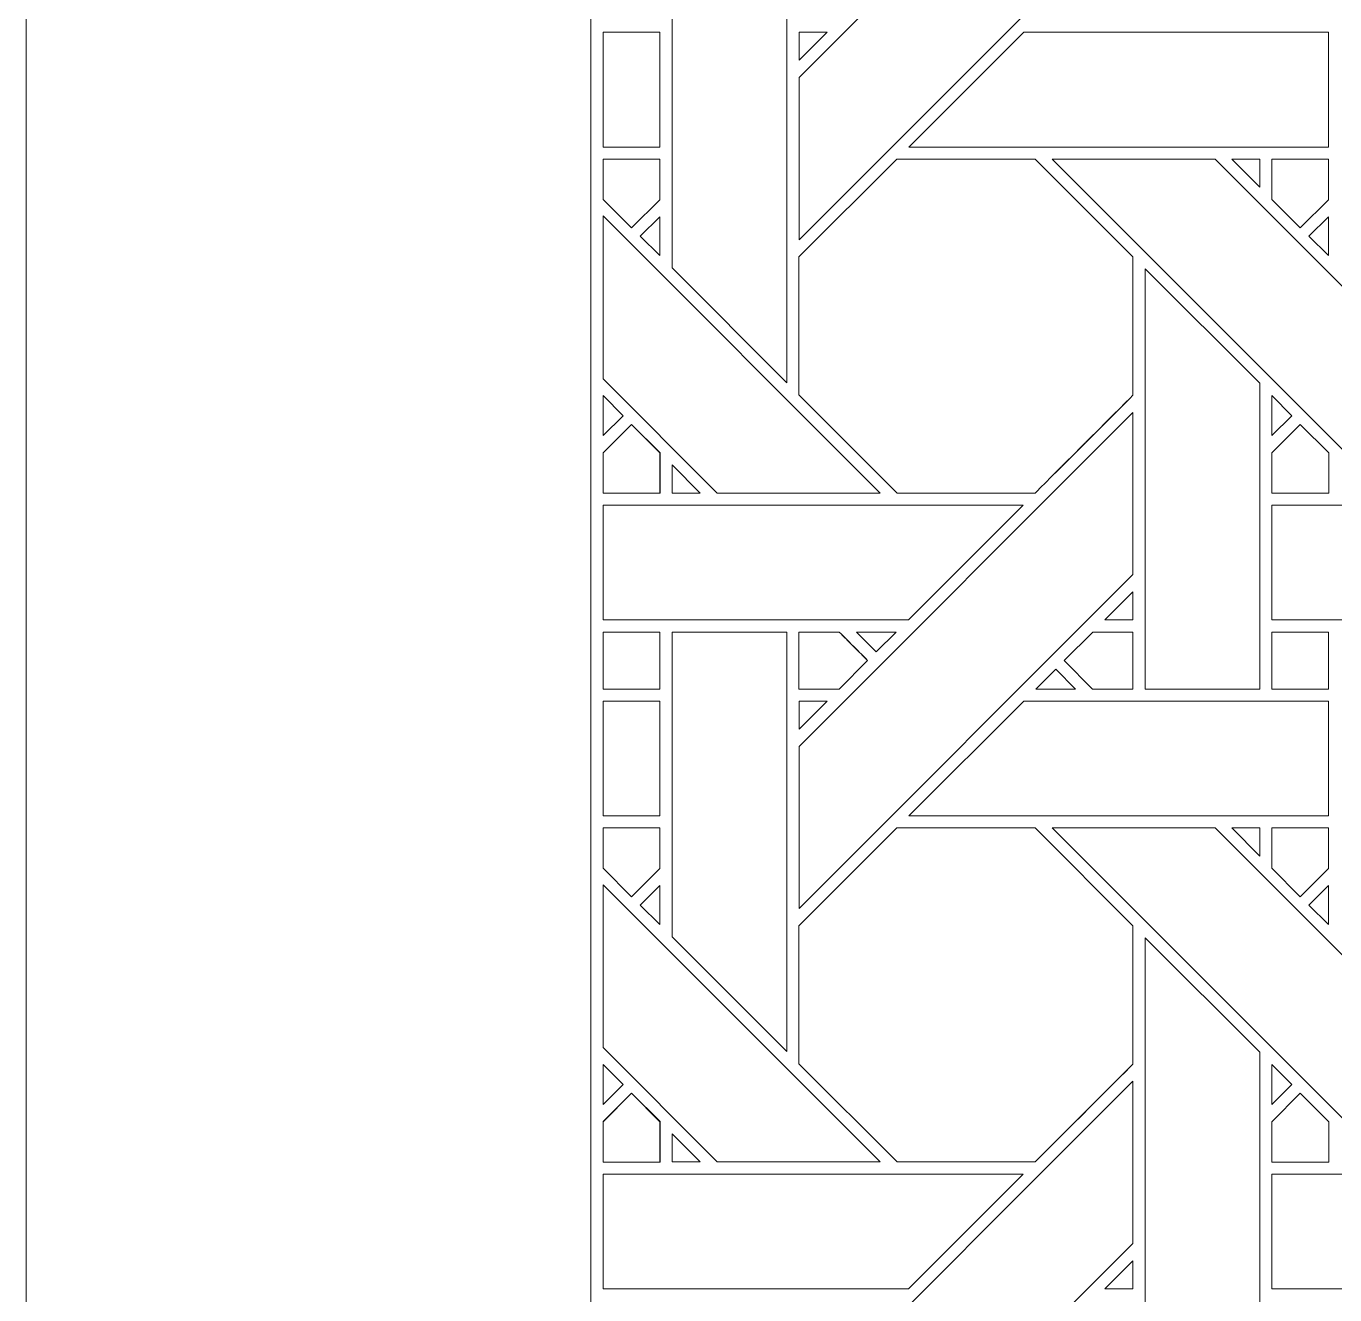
# Model space of a CAD drawing. Header units: inches. Extents: x 4.9 to 19.9, y 1.6 to 16.6.
# Drawn here: x 4.883 to 6.739, y 5.349 to 7.148 of the extents above; entities that cross this region are included whole.
import ezdxf

# ---------------------------------------------------------------- set-up
doc = ezdxf.new("R2010")
doc.units = ezdxf.units.IN
doc.header["$MEASUREMENT"] = 0
doc.layers.add('Design', color=7, linetype='Continuous', lineweight=0)

msp = doc.modelspace()

# ---------------------------------------------------------------- linework, layer by layer
at = {"layer": 'Design'}
for points, knots in [([(4.8829, 16.5948), (4.8829, 16.5948), (4.8829, 1.5948), (4.8829, 1.5948), (4.8829, 1.5948), (19.8829, 1.5948), (19.8829, 1.5948), (19.8829, 1.5948), (19.8829, 16.5948), (19.8829, 16.5948), (19.8829, 16.5948), (4.8829, 16.5948), (4.8829, 16.5948)], [0, 0, 0, 0, 1, 1, 1, 2, 2, 2, 3, 3, 3, 4, 4, 4, 4]), ([(5.684, 15.7937), (5.684, 15.7937), (5.684, 2.3959), (5.684, 2.3959), (5.684, 2.3959), (19.0818, 2.3959), (19.0818, 2.3959), (19.0818, 2.3959), (19.0818, 15.7937), (19.0818, 15.7937), (19.0818, 15.7937), (5.684, 15.7937), (5.684, 15.7937)], [0, 0, 0, 0, 1, 1, 1, 2, 2, 2, 3, 3, 3, 4, 4, 4, 4]), ([(5.9793, 7.0756), (5.9793, 7.0756), (6.453, 7.5492), (6.453, 7.5492), (6.453, 7.5492), (6.453, 7.3192), (6.453, 7.3192), (6.453, 7.3192), (5.9793, 6.8455), (5.9793, 6.8455), (5.9793, 6.8455), (5.9793, 7.0756), (5.9793, 7.0756)], [0, 0, 0, 0, 1, 1, 1, 2, 2, 2, 3, 3, 3, 4, 4, 4, 4]), ([(5.9622, 7.2377), (5.9622, 7.2377), (5.9622, 6.6426), (5.9622, 6.6426), (5.9622, 6.6426), (5.7992, 6.8055), (5.7992, 6.8055), (5.7992, 6.8055), (5.7992, 7.2377), (5.7992, 7.2377), (5.7992, 7.2377), (5.9622, 7.2377), (5.9622, 7.2377)], [0, 0, 0, 0, 1, 1, 1, 2, 2, 2, 3, 3, 3, 4, 4, 4, 4]), ([(5.7817, 7.1398), (5.7817, 7.1398), (5.7817, 6.977), (5.7817, 6.977), (5.7817, 6.977), (5.7013, 6.977), (5.7013, 6.977), (5.7013, 6.977), (5.7013, 7.1398), (5.7013, 7.1398), (5.7013, 7.1398), (5.7817, 7.1398), (5.7817, 7.1398)], [0, 0, 0, 0, 1, 1, 1, 2, 2, 2, 3, 3, 3, 4, 4, 4, 4]), ([(6.0191, 7.1398), (6.0191, 7.1398), (5.9793, 7.1), (5.9793, 7.1), (5.9793, 7.1), (5.9793, 7.1398), (5.9793, 7.1398), (5.9793, 7.1398), (6.0191, 7.1398), (6.0191, 7.1398)], [0, 0, 0, 0, 1, 1, 1, 2, 2, 2, 3, 3, 3, 3]), ([(6.298, 7.1398), (6.298, 7.1398), (6.7304, 7.1398), (6.7304, 7.1398), (6.7304, 7.1398), (6.7304, 6.977), (6.7304, 6.977), (6.7304, 6.977), (6.1351, 6.977), (6.1351, 6.977), (6.1351, 6.977), (6.298, 7.1398), (6.298, 7.1398)], [0, 0, 0, 0, 1, 1, 1, 2, 2, 2, 3, 3, 3, 4, 4, 4, 4]), ([(5.7816, 6.9599), (5.7816, 6.9599), (5.7816, 6.9023), (5.7816, 6.9023), (5.7816, 6.9023), (5.7416, 6.8623), (5.7416, 6.8623), (5.7416, 6.8623), (5.7014, 6.9027), (5.7014, 6.9027), (5.7014, 6.9027), (5.7014, 6.9599), (5.7014, 6.9599), (5.7014, 6.9599), (5.7816, 6.9599), (5.7816, 6.9599)], [0, 0, 0, 0, 1, 1, 1, 2, 2, 2, 3, 3, 3, 4, 4, 4, 5, 5, 5, 5]), ([(5.7418, 6.8623), (5.7418, 6.8623), (5.7014, 6.9027), (5.7014, 6.9027), (5.7014, 6.9027), (5.7014, 6.9599), (5.7014, 6.9599), (5.7014, 6.9599), (5.7816, 6.9599), (5.7816, 6.9599), (5.7816, 6.9599), (5.7816, 6.9023), (5.7816, 6.9023), (5.7816, 6.9023), (5.7418, 6.8623), (5.7418, 6.8623)], [0, 0, 0, 0, 1, 1, 1, 2, 2, 2, 3, 3, 3, 4, 4, 4, 5, 5, 5, 5]), ([(6.3142, 6.4862), (6.3142, 6.4862), (6.1185, 6.4862), (6.1185, 6.4862), (6.1185, 6.4862), (5.9792, 6.6255), (5.9792, 6.6255), (5.9792, 6.6255), (5.9792, 6.8211), (5.9792, 6.8211), (5.9792, 6.8211), (6.1179, 6.9598), (6.1179, 6.9598), (6.1179, 6.9598), (6.3142, 6.9598), (6.3142, 6.9598), (6.3142, 6.9598), (6.4529, 6.8211), (6.4529, 6.8211), (6.4529, 6.8211), (6.4529, 6.6249), (6.4529, 6.6249), (6.4351, 6.607), (6.3232, 6.4952), (6.3142, 6.4862)], [0, 0, 0, 0, 1, 1, 1, 2, 2, 2, 3, 3, 3, 4, 4, 4, 5, 5, 5, 6, 6, 6, 7, 7, 7, 8, 8, 8, 8]), ([(5.9792, 6.8211), (5.9792, 6.8211), (6.1179, 6.9598), (6.1179, 6.9598), (6.1179, 6.9598), (6.3142, 6.9598), (6.3142, 6.9598), (6.3142, 6.9598), (6.4529, 6.8211), (6.4529, 6.8211), (6.4529, 6.8211), (6.4529, 6.6249), (6.4529, 6.6249), (6.4349, 6.6067), (6.323, 6.495), (6.3142, 6.4862), (6.3142, 6.4862), (6.1185, 6.4862), (6.1185, 6.4862), (6.1185, 6.4862), (5.9792, 6.6255), (5.9792, 6.6255), (5.9792, 6.6255), (5.9792, 6.8211), (5.9792, 6.8211)], [0, 0, 0, 0, 1, 1, 1, 2, 2, 2, 3, 3, 3, 4, 4, 4, 5, 5, 5, 6, 6, 6, 7, 7, 7, 8, 8, 8, 8]), ([(6.5694, 6.9599), (6.5694, 6.9599), (7.043, 6.4862), (7.043, 6.4862), (7.043, 6.4862), (6.812, 6.4862), (6.812, 6.4862), (6.812, 6.4862), (6.3385, 6.9599), (6.3385, 6.9599), (6.3385, 6.9599), (6.5694, 6.9599), (6.5694, 6.9599)], [0, 0, 0, 0, 1, 1, 1, 2, 2, 2, 3, 3, 3, 4, 4, 4, 4]), ([(6.633, 6.9599), (6.633, 6.9599), (6.633, 6.92), (6.633, 6.92), (6.633, 6.92), (6.5935, 6.9599), (6.5935, 6.9599), (6.5935, 6.9599), (6.633, 6.9599), (6.633, 6.9599)], [0, 0, 0, 0, 1, 1, 1, 2, 2, 2, 3, 3, 3, 3]), ([(6.6501, 6.9027), (6.6501, 6.9027), (6.6501, 6.9599), (6.6501, 6.9599), (6.6501, 6.9599), (6.7304, 6.9599), (6.7304, 6.9599), (6.7304, 6.9599), (6.7304, 6.9023), (6.7304, 6.9023), (6.7304, 6.9023), (6.6904, 6.8623), (6.6904, 6.8623), (6.6904, 6.8623), (6.6501, 6.9027), (6.6501, 6.9027)], [0, 0, 0, 0, 1, 1, 1, 2, 2, 2, 3, 3, 3, 4, 4, 4, 5, 5, 5, 5]), ([(6.6904, 6.8623), (6.6904, 6.8623), (6.6501, 6.9027), (6.6501, 6.9027), (6.6501, 6.9027), (6.6501, 6.9599), (6.6501, 6.9599), (6.6501, 6.9599), (6.7304, 6.9599), (6.7304, 6.9599), (6.7304, 6.9599), (6.7304, 6.9023), (6.7304, 6.9023), (6.7304, 6.9023), (6.6904, 6.8623), (6.6904, 6.8623)], [0, 0, 0, 0, 1, 1, 1, 2, 2, 2, 3, 3, 3, 4, 4, 4, 5, 5, 5, 5]), ([(5.7013, 6.8792), (5.7013, 6.8792), (6.0943, 6.4862), (6.0943, 6.4862), (6.0943, 6.4862), (5.8633, 6.4862), (5.8633, 6.4862), (5.8633, 6.4862), (5.7013, 6.6482), (5.7013, 6.6482), (5.7013, 6.6482), (5.7013, 6.8792), (5.7013, 6.8792)], [0, 0, 0, 0, 1, 1, 1, 2, 2, 2, 3, 3, 3, 4, 4, 4, 4]), ([(5.7817, 6.878), (5.7817, 6.878), (5.7817, 6.8229), (5.7817, 6.8229), (5.7817, 6.8229), (5.7539, 6.8503), (5.7539, 6.8503), (5.7539, 6.8503), (5.7817, 6.878), (5.7817, 6.878)], [0, 0, 0, 0, 1, 1, 1, 2, 2, 2, 3, 3, 3, 3]), ([(6.7304, 6.878), (6.7304, 6.878), (6.7304, 6.8229), (6.7304, 6.8229), (6.7304, 6.8229), (6.7027, 6.8503), (6.7027, 6.8503), (6.7027, 6.8503), (6.7304, 6.878), (6.7304, 6.878)], [0, 0, 0, 0, 1, 1, 1, 2, 2, 2, 3, 3, 3, 3]), ([(6.6329, 6.6419), (6.6329, 6.6419), (6.6329, 6.2082), (6.6329, 6.2082), (6.6329, 6.2082), (6.4701, 6.2082), (6.4701, 6.2082), (6.4701, 6.2082), (6.4701, 6.8041), (6.4701, 6.8041), (6.4701, 6.8041), (6.6329, 6.6419), (6.6329, 6.6419)], [0, 0, 0, 0, 1, 1, 1, 2, 2, 2, 3, 3, 3, 4, 4, 4, 4]), ([(5.7015, 6.5677), (5.7015, 6.5677), (5.7015, 6.6244), (5.7015, 6.6244), (5.7015, 6.6244), (5.7296, 6.5958), (5.7296, 6.5958), (5.7296, 6.5958), (5.7015, 6.5677), (5.7015, 6.5677)], [0, 0, 0, 0, 1, 1, 1, 2, 2, 2, 3, 3, 3, 3]), ([(6.6502, 6.5677), (6.6502, 6.5677), (6.6502, 6.6244), (6.6502, 6.6244), (6.6502, 6.6244), (6.6784, 6.5958), (6.6784, 6.5958), (6.6784, 6.5958), (6.6502, 6.5677), (6.6502, 6.5677)], [0, 0, 0, 0, 1, 1, 1, 2, 2, 2, 3, 3, 3, 3]), ([(5.9793, 6.1269), (5.9793, 6.1269), (6.453, 6.6005), (6.453, 6.6005), (6.453, 6.6005), (6.453, 6.3705), (6.453, 6.3705), (6.453, 6.3705), (5.9793, 5.8968), (5.9793, 5.8968), (5.9793, 5.8968), (5.9793, 6.1269), (5.9793, 6.1269)], [0, 0, 0, 0, 1, 1, 1, 2, 2, 2, 3, 3, 3, 4, 4, 4, 4]), ([(5.7013, 6.486), (5.7013, 6.486), (5.7013, 6.5433), (5.7013, 6.5433), (5.7013, 6.5433), (5.7416, 6.5836), (5.7416, 6.5836), (5.7416, 6.5836), (5.782, 6.5433), (5.782, 6.5433), (5.782, 6.5433), (5.782, 6.486), (5.782, 6.486), (5.782, 6.486), (5.7013, 6.486), (5.7013, 6.486)], [0, 0, 0, 0, 1, 1, 1, 2, 2, 2, 3, 3, 3, 4, 4, 4, 5, 5, 5, 5]), ([(5.7418, 6.5836), (5.7418, 6.5836), (5.7821, 6.5433), (5.7821, 6.5433), (5.7821, 6.5433), (5.7821, 6.486), (5.7821, 6.486), (5.7821, 6.486), (5.7015, 6.486), (5.7015, 6.486), (5.7015, 6.486), (5.7015, 6.5433), (5.7015, 6.5433), (5.7015, 6.5433), (5.7418, 6.5836), (5.7418, 6.5836)], [0, 0, 0, 0, 1, 1, 1, 2, 2, 2, 3, 3, 3, 4, 4, 4, 5, 5, 5, 5]), ([(6.6501, 6.486), (6.6501, 6.486), (6.6501, 6.5433), (6.6501, 6.5433), (6.6501, 6.5433), (6.6904, 6.5836), (6.6904, 6.5836), (6.6904, 6.5836), (6.7308, 6.5433), (6.7308, 6.5433), (6.7308, 6.5433), (6.7308, 6.486), (6.7308, 6.486), (6.7308, 6.486), (6.6501, 6.486), (6.6501, 6.486)], [0, 0, 0, 0, 1, 1, 1, 2, 2, 2, 3, 3, 3, 4, 4, 4, 5, 5, 5, 5]), ([(6.6565, 6.5496), (6.6565, 6.5496), (6.6904, 6.5836), (6.6904, 6.5836), (6.6904, 6.5836), (6.7308, 6.5433), (6.7308, 6.5433), (6.7308, 6.5433), (6.7308, 6.486), (6.7308, 6.486), (6.7308, 6.486), (6.6501, 6.486), (6.6501, 6.486), (6.6501, 6.486), (6.6501, 6.5433), (6.6501, 6.5433), (6.6501, 6.5433), (6.6565, 6.5496), (6.6565, 6.5496)], [0, 0, 0, 0, 1, 1, 1, 2, 2, 2, 3, 3, 3, 4, 4, 4, 5, 5, 5, 6, 6, 6, 6]), ([(5.7994, 6.4862), (5.7994, 6.4862), (5.7994, 6.526), (5.7994, 6.526), (5.7994, 6.526), (5.8391, 6.4862), (5.8391, 6.4862), (5.8391, 6.4862), (5.7994, 6.4862), (5.7994, 6.4862)], [0, 0, 0, 0, 1, 1, 1, 2, 2, 2, 3, 3, 3, 3]), ([(5.7015, 6.3063), (5.7015, 6.3063), (5.7015, 6.469), (5.7015, 6.469), (5.7015, 6.469), (6.2972, 6.469), (6.2972, 6.469), (6.2972, 6.469), (6.1344, 6.3063), (6.1344, 6.3063), (6.1344, 6.3063), (5.7015, 6.3063), (5.7015, 6.3063)], [0, 0, 0, 0, 1, 1, 1, 2, 2, 2, 3, 3, 3, 4, 4, 4, 4]), ([(6.6502, 6.3063), (6.6502, 6.3063), (6.6502, 6.469), (6.6502, 6.469), (6.6502, 6.469), (7.2459, 6.469), (7.2459, 6.469), (7.2459, 6.469), (7.0832, 6.3063), (7.0832, 6.3063), (7.0832, 6.3063), (6.6502, 6.3063), (6.6502, 6.3063)], [0, 0, 0, 0, 1, 1, 1, 2, 2, 2, 3, 3, 3, 4, 4, 4, 4]), ([(6.4132, 6.3063), (6.4132, 6.3063), (6.453, 6.3461), (6.453, 6.3461), (6.453, 6.3461), (6.453, 6.3063), (6.453, 6.3063), (6.453, 6.3063), (6.4132, 6.3063), (6.4132, 6.3063)], [0, 0, 0, 0, 1, 1, 1, 2, 2, 2, 3, 3, 3, 3]), ([(5.7014, 6.2082), (5.7014, 6.2082), (5.7014, 6.289), (5.7014, 6.289), (5.7014, 6.289), (5.7816, 6.289), (5.7816, 6.289), (5.7816, 6.289), (5.7816, 6.2082), (5.7816, 6.2082), (5.7816, 6.2082), (5.7014, 6.2082), (5.7014, 6.2082)], [0, 0, 0, 0, 1, 1, 1, 2, 2, 2, 3, 3, 3, 4, 4, 4, 4]), ([(5.7816, 6.289), (5.7816, 6.289), (5.7816, 6.2082), (5.7816, 6.2082), (5.7816, 6.2082), (5.7014, 6.2082), (5.7014, 6.2082), (5.7014, 6.2082), (5.7014, 6.289), (5.7014, 6.289), (5.7014, 6.289), (5.7816, 6.289), (5.7816, 6.289)], [0, 0, 0, 0, 1, 1, 1, 2, 2, 2, 3, 3, 3, 4, 4, 4, 4]), ([(5.9622, 6.289), (5.9622, 6.289), (5.9622, 5.6939), (5.9622, 5.6939), (5.9622, 5.6939), (5.7992, 5.8568), (5.7992, 5.8568), (5.7992, 5.8568), (5.7992, 6.289), (5.7992, 6.289), (5.7992, 6.289), (5.9622, 6.289), (5.9622, 6.289)], [0, 0, 0, 0, 1, 1, 1, 2, 2, 2, 3, 3, 3, 4, 4, 4, 4]), ([(5.9792, 6.2082), (5.9792, 6.2082), (5.9792, 6.289), (5.9792, 6.289), (5.9792, 6.289), (6.0363, 6.289), (6.0363, 6.289), (6.0414, 6.2839), (6.0722, 6.2531), (6.0766, 6.2486), (6.0766, 6.2486), (6.0362, 6.2082), (6.0362, 6.2082), (6.0362, 6.2082), (5.9792, 6.2082), (5.9792, 6.2082)], [0, 0, 0, 0, 1, 1, 1, 2, 2, 2, 3, 3, 3, 4, 4, 4, 5, 5, 5, 5]), ([(6.0608, 6.2645), (6.0668, 6.2586), (6.0725, 6.2528), (6.0766, 6.2486), (6.0766, 6.2486), (6.0362, 6.2082), (6.0362, 6.2082), (6.0362, 6.2082), (5.9792, 6.2082), (5.9792, 6.2082), (5.9792, 6.2082), (5.9792, 6.289), (5.9792, 6.289), (5.9792, 6.289), (6.0363, 6.289), (6.0363, 6.289), (6.0417, 6.2837), (6.0516, 6.2738), (6.0608, 6.2645)], [0, 0, 0, 0, 1, 1, 1, 2, 2, 2, 3, 3, 3, 4, 4, 4, 5, 5, 5, 6, 6, 6, 6]), ([(6.0607, 6.289), (6.0607, 6.289), (6.1172, 6.289), (6.1172, 6.289), (6.1172, 6.289), (6.0889, 6.2608), (6.0889, 6.2608), (6.0889, 6.2608), (6.0607, 6.289), (6.0607, 6.289)], [0, 0, 0, 0, 1, 1, 1, 2, 2, 2, 3, 3, 3, 3]), ([(6.3958, 6.2082), (6.3958, 6.2082), (6.3554, 6.2486), (6.3554, 6.2486), (6.3554, 6.2486), (6.3959, 6.289), (6.3959, 6.289), (6.3959, 6.289), (6.4529, 6.289), (6.4529, 6.289), (6.4529, 6.289), (6.4529, 6.2082), (6.4529, 6.2082), (6.4529, 6.2082), (6.3958, 6.2082), (6.3958, 6.2082)], [0, 0, 0, 0, 1, 1, 1, 2, 2, 2, 3, 3, 3, 4, 4, 4, 5, 5, 5, 5]), ([(6.3554, 6.2486), (6.3554, 6.2486), (6.3959, 6.289), (6.3959, 6.289), (6.3959, 6.289), (6.4529, 6.289), (6.4529, 6.289), (6.4529, 6.289), (6.4529, 6.2082), (6.4529, 6.2082), (6.4529, 6.2082), (6.3958, 6.2082), (6.3958, 6.2082), (6.3958, 6.2082), (6.3554, 6.2486), (6.3554, 6.2486)], [0, 0, 0, 0, 1, 1, 1, 2, 2, 2, 3, 3, 3, 4, 4, 4, 5, 5, 5, 5]), ([(6.6501, 6.2082), (6.6501, 6.2082), (6.6501, 6.289), (6.6501, 6.289), (6.6501, 6.289), (6.7304, 6.289), (6.7304, 6.289), (6.7304, 6.289), (6.7304, 6.2082), (6.7304, 6.2082), (6.7304, 6.2082), (6.6501, 6.2082), (6.6501, 6.2082)], [0, 0, 0, 0, 1, 1, 1, 2, 2, 2, 3, 3, 3, 4, 4, 4, 4]), ([(6.7304, 6.289), (6.7304, 6.289), (6.7304, 6.2082), (6.7304, 6.2082), (6.7304, 6.2082), (6.6501, 6.2082), (6.6501, 6.2082), (6.6501, 6.2082), (6.6501, 6.289), (6.6501, 6.289), (6.6501, 6.289), (6.7304, 6.289), (6.7304, 6.289)], [0, 0, 0, 0, 1, 1, 1, 2, 2, 2, 3, 3, 3, 4, 4, 4, 4]), ([(6.3716, 6.2082), (6.3716, 6.2082), (6.3151, 6.2082), (6.3151, 6.2082), (6.3151, 6.2082), (6.3434, 6.2365), (6.3434, 6.2365), (6.3434, 6.2365), (6.3716, 6.2082), (6.3716, 6.2082)], [0, 0, 0, 0, 1, 1, 1, 2, 2, 2, 3, 3, 3, 3]), ([(5.7817, 6.1911), (5.7817, 6.1911), (5.7817, 6.0283), (5.7817, 6.0283), (5.7817, 6.0283), (5.7013, 6.0283), (5.7013, 6.0283), (5.7013, 6.0283), (5.7013, 6.1911), (5.7013, 6.1911), (5.7013, 6.1911), (5.7817, 6.1911), (5.7817, 6.1911)], [0, 0, 0, 0, 1, 1, 1, 2, 2, 2, 3, 3, 3, 4, 4, 4, 4]), ([(6.0191, 6.1911), (6.0191, 6.1911), (5.9793, 6.1513), (5.9793, 6.1513), (5.9793, 6.1513), (5.9793, 6.1911), (5.9793, 6.1911), (5.9793, 6.1911), (6.0191, 6.1911), (6.0191, 6.1911)], [0, 0, 0, 0, 1, 1, 1, 2, 2, 2, 3, 3, 3, 3]), ([(6.298, 6.1911), (6.298, 6.1911), (6.7304, 6.1911), (6.7304, 6.1911), (6.7304, 6.1911), (6.7304, 6.0283), (6.7304, 6.0283), (6.7304, 6.0283), (6.1351, 6.0283), (6.1351, 6.0283), (6.1351, 6.0283), (6.298, 6.1911), (6.298, 6.1911)], [0, 0, 0, 0, 1, 1, 1, 2, 2, 2, 3, 3, 3, 4, 4, 4, 4]), ([(5.7816, 6.0111), (5.7816, 6.0111), (5.7816, 5.9535), (5.7816, 5.9535), (5.7816, 5.9535), (5.7416, 5.9136), (5.7416, 5.9136), (5.7416, 5.9136), (5.7013, 5.9539), (5.7013, 5.9539), (5.7013, 5.9539), (5.7013, 6.0111), (5.7013, 6.0111), (5.7013, 6.0111), (5.7816, 6.0111), (5.7816, 6.0111)], [0, 0, 0, 0, 1, 1, 1, 2, 2, 2, 3, 3, 3, 4, 4, 4, 5, 5, 5, 5]), ([(5.7418, 5.9136), (5.7418, 5.9136), (5.7013, 5.9539), (5.7013, 5.9539), (5.7013, 5.9539), (5.7013, 6.0111), (5.7013, 6.0111), (5.7013, 6.0111), (5.7816, 6.0111), (5.7816, 6.0111), (5.7816, 6.0111), (5.7816, 5.9535), (5.7816, 5.9535), (5.7816, 5.9535), (5.7418, 5.9136), (5.7418, 5.9136)], [0, 0, 0, 0, 1, 1, 1, 2, 2, 2, 3, 3, 3, 4, 4, 4, 5, 5, 5, 5]), ([(5.9792, 5.6767), (5.9792, 5.6767), (5.9792, 5.8724), (5.9792, 5.8724), (5.9792, 5.8724), (6.1179, 6.0111), (6.1179, 6.0111), (6.1179, 6.0111), (6.3142, 6.0111), (6.3142, 6.0111), (6.3142, 6.0111), (6.4529, 5.8724), (6.4529, 5.8724), (6.4529, 5.8724), (6.4529, 5.6762), (6.4529, 5.6762), (6.4351, 5.6582), (6.3232, 5.5465), (6.3142, 5.5375), (6.3142, 5.5375), (6.1185, 5.5375), (6.1185, 5.5375), (6.1185, 5.5375), (5.9792, 5.6767), (5.9792, 5.6767)], [0, 0, 0, 0, 1, 1, 1, 2, 2, 2, 3, 3, 3, 4, 4, 4, 5, 5, 5, 6, 6, 6, 7, 7, 7, 8, 8, 8, 8]), ([(5.9792, 5.8724), (5.9792, 5.8724), (6.1179, 6.0111), (6.1179, 6.0111), (6.1179, 6.0111), (6.3142, 6.0111), (6.3142, 6.0111), (6.3142, 6.0111), (6.4529, 5.8724), (6.4529, 5.8724), (6.4529, 5.8724), (6.4529, 5.6762), (6.4529, 5.6762), (6.435, 5.6582), (6.3231, 5.5464), (6.3142, 5.5375), (6.3142, 5.5375), (6.1185, 5.5375), (6.1185, 5.5375), (6.1185, 5.5375), (5.9792, 5.6767), (5.9792, 5.6767), (5.9792, 5.6767), (5.9792, 5.8724), (5.9792, 5.8724)], [0, 0, 0, 0, 1, 1, 1, 2, 2, 2, 3, 3, 3, 4, 4, 4, 5, 5, 5, 6, 6, 6, 7, 7, 7, 8, 8, 8, 8]), ([(6.5694, 6.0112), (6.5694, 6.0112), (7.043, 5.5375), (7.043, 5.5375), (7.043, 5.5375), (6.812, 5.5375), (6.812, 5.5375), (6.812, 5.5375), (6.3385, 6.0112), (6.3385, 6.0112), (6.3385, 6.0112), (6.5694, 6.0112), (6.5694, 6.0112)], [0, 0, 0, 0, 1, 1, 1, 2, 2, 2, 3, 3, 3, 4, 4, 4, 4]), ([(6.633, 6.0111), (6.633, 6.0111), (6.633, 5.9713), (6.633, 5.9713), (6.633, 5.9713), (6.5935, 6.0111), (6.5935, 6.0111), (6.5935, 6.0111), (6.633, 6.0111), (6.633, 6.0111)], [0, 0, 0, 0, 1, 1, 1, 2, 2, 2, 3, 3, 3, 3]), ([(6.6501, 5.9539), (6.6501, 5.9539), (6.6501, 6.0111), (6.6501, 6.0111), (6.6501, 6.0111), (6.7304, 6.0111), (6.7304, 6.0111), (6.7304, 6.0111), (6.7304, 5.9535), (6.7304, 5.9535), (6.7304, 5.9535), (6.6904, 5.9136), (6.6904, 5.9136), (6.6904, 5.9136), (6.6501, 5.9539), (6.6501, 5.9539)], [0, 0, 0, 0, 1, 1, 1, 2, 2, 2, 3, 3, 3, 4, 4, 4, 5, 5, 5, 5]), ([(6.6904, 5.9136), (6.6904, 5.9136), (6.6501, 5.9539), (6.6501, 5.9539), (6.6501, 5.9539), (6.6501, 6.0111), (6.6501, 6.0111), (6.6501, 6.0111), (6.7304, 6.0111), (6.7304, 6.0111), (6.7304, 6.0111), (6.7304, 5.9535), (6.7304, 5.9535), (6.7304, 5.9535), (6.6904, 5.9136), (6.6904, 5.9136)], [0, 0, 0, 0, 1, 1, 1, 2, 2, 2, 3, 3, 3, 4, 4, 4, 5, 5, 5, 5]), ([(5.7013, 5.9305), (5.7013, 5.9305), (6.0943, 5.5375), (6.0943, 5.5375), (6.0943, 5.5375), (5.8633, 5.5375), (5.8633, 5.5375), (5.8633, 5.5375), (5.7013, 5.6995), (5.7013, 5.6995), (5.7013, 5.6995), (5.7013, 5.9305), (5.7013, 5.9305)], [0, 0, 0, 0, 1, 1, 1, 2, 2, 2, 3, 3, 3, 4, 4, 4, 4]), ([(5.7817, 5.9293), (5.7817, 5.9293), (5.7817, 5.8741), (5.7817, 5.8741), (5.7817, 5.8741), (5.7539, 5.9015), (5.7539, 5.9015), (5.7539, 5.9015), (5.7817, 5.9293), (5.7817, 5.9293)], [0, 0, 0, 0, 1, 1, 1, 2, 2, 2, 3, 3, 3, 3]), ([(6.7304, 5.9293), (6.7304, 5.9293), (6.7304, 5.8741), (6.7304, 5.8741), (6.7304, 5.8741), (6.7027, 5.9015), (6.7027, 5.9015), (6.7027, 5.9015), (6.7304, 5.9293), (6.7304, 5.9293)], [0, 0, 0, 0, 1, 1, 1, 2, 2, 2, 3, 3, 3, 3]), ([(6.6329, 5.6932), (6.6329, 5.6932), (6.6329, 5.2595), (6.6329, 5.2595), (6.6329, 5.2595), (6.4701, 5.2595), (6.4701, 5.2595), (6.4701, 5.2595), (6.4701, 5.8553), (6.4701, 5.8553), (6.4701, 5.8553), (6.6329, 5.6932), (6.6329, 5.6932)], [0, 0, 0, 0, 1, 1, 1, 2, 2, 2, 3, 3, 3, 4, 4, 4, 4]), ([(5.7015, 5.6189), (5.7015, 5.6189), (5.7015, 5.6757), (5.7015, 5.6757), (5.7015, 5.6757), (5.7296, 5.6471), (5.7296, 5.6471), (5.7296, 5.6471), (5.7015, 5.6189), (5.7015, 5.6189)], [0, 0, 0, 0, 1, 1, 1, 2, 2, 2, 3, 3, 3, 3]), ([(6.6502, 5.6189), (6.6502, 5.6189), (6.6502, 5.6757), (6.6502, 5.6757), (6.6502, 5.6757), (6.6784, 5.6471), (6.6784, 5.6471), (6.6784, 5.6471), (6.6502, 5.6189), (6.6502, 5.6189)], [0, 0, 0, 0, 1, 1, 1, 2, 2, 2, 3, 3, 3, 3]), ([(5.9793, 5.1782), (5.9793, 5.1782), (6.453, 5.6518), (6.453, 5.6518), (6.453, 5.6518), (6.453, 5.4217), (6.453, 5.4217), (6.453, 5.4217), (5.9793, 4.9481), (5.9793, 4.9481), (5.9793, 4.9481), (5.9793, 5.1782), (5.9793, 5.1782)], [0, 0, 0, 0, 1, 1, 1, 2, 2, 2, 3, 3, 3, 4, 4, 4, 4]), ([(5.7416, 5.6348), (5.7416, 5.6348), (5.782, 5.5945), (5.782, 5.5945), (5.782, 5.5945), (5.782, 5.5372), (5.782, 5.5372), (5.782, 5.5372), (5.7013, 5.5372), (5.7013, 5.5372), (5.7013, 5.5372), (5.7013, 5.5945), (5.7013, 5.5945), (5.7013, 5.5945), (5.7416, 5.6348), (5.7416, 5.6348)], [0, 0, 0, 0, 1, 1, 1, 2, 2, 2, 3, 3, 3, 4, 4, 4, 5, 5, 5, 5]), ([(5.7418, 5.6349), (5.7418, 5.6349), (5.7821, 5.5946), (5.7821, 5.5946), (5.7821, 5.5946), (5.7821, 5.5373), (5.7821, 5.5373), (5.7821, 5.5373), (5.7015, 5.5373), (5.7015, 5.5373), (5.7015, 5.5373), (5.7015, 5.5946), (5.7015, 5.5946), (5.7015, 5.5946), (5.7418, 5.6349), (5.7418, 5.6349)], [0, 0, 0, 0, 1, 1, 1, 2, 2, 2, 3, 3, 3, 4, 4, 4, 5, 5, 5, 5]), ([(6.6501, 5.5372), (6.6501, 5.5372), (6.6501, 5.5945), (6.6501, 5.5945), (6.6501, 5.5945), (6.6904, 5.6349), (6.6904, 5.6349), (6.6904, 5.6349), (6.7308, 5.5945), (6.7308, 5.5945), (6.7308, 5.5945), (6.7308, 5.5372), (6.7308, 5.5372), (6.7308, 5.5372), (6.6501, 5.5372), (6.6501, 5.5372)], [0, 0, 0, 0, 1, 1, 1, 2, 2, 2, 3, 3, 3, 4, 4, 4, 5, 5, 5, 5]), ([(6.6904, 5.6349), (6.6904, 5.6349), (6.7308, 5.5945), (6.7308, 5.5945), (6.7308, 5.5945), (6.7308, 5.5372), (6.7308, 5.5372), (6.7308, 5.5372), (6.6501, 5.5372), (6.6501, 5.5372), (6.6501, 5.5372), (6.6501, 5.5945), (6.6501, 5.5945), (6.6501, 5.5945), (6.6904, 5.6349), (6.6904, 5.6349)], [0, 0, 0, 0, 1, 1, 1, 2, 2, 2, 3, 3, 3, 4, 4, 4, 5, 5, 5, 5]), ([(5.7994, 5.5375), (5.7994, 5.5375), (5.7994, 5.5773), (5.7994, 5.5773), (5.7994, 5.5773), (5.8391, 5.5375), (5.8391, 5.5375), (5.8391, 5.5375), (5.7994, 5.5375), (5.7994, 5.5375)], [0, 0, 0, 0, 1, 1, 1, 2, 2, 2, 3, 3, 3, 3]), ([(5.7015, 5.3576), (5.7015, 5.3576), (5.7015, 5.5202), (5.7015, 5.5202), (5.7015, 5.5202), (6.2972, 5.5202), (6.2972, 5.5202), (6.2972, 5.5202), (6.1344, 5.3576), (6.1344, 5.3576), (6.1344, 5.3576), (5.7015, 5.3576), (5.7015, 5.3576)], [0, 0, 0, 0, 1, 1, 1, 2, 2, 2, 3, 3, 3, 4, 4, 4, 4]), ([(6.6502, 5.3576), (6.6502, 5.3576), (6.6502, 5.5202), (6.6502, 5.5202), (6.6502, 5.5202), (7.2459, 5.5202), (7.2459, 5.5202), (7.2459, 5.5202), (7.0832, 5.3576), (7.0832, 5.3576), (7.0832, 5.3576), (6.6502, 5.3576), (6.6502, 5.3576)], [0, 0, 0, 0, 1, 1, 1, 2, 2, 2, 3, 3, 3, 4, 4, 4, 4]), ([(6.4132, 5.3576), (6.4132, 5.3576), (6.453, 5.3973), (6.453, 5.3973), (6.453, 5.3973), (6.453, 5.3576), (6.453, 5.3576), (6.453, 5.3576), (6.4132, 5.3576), (6.4132, 5.3576)], [0, 0, 0, 0, 1, 1, 1, 2, 2, 2, 3, 3, 3, 3])]:
    msp.add_open_spline(points, degree=3, knots=knots, dxfattribs=at)

doc.saveas('drawing.dxf')
